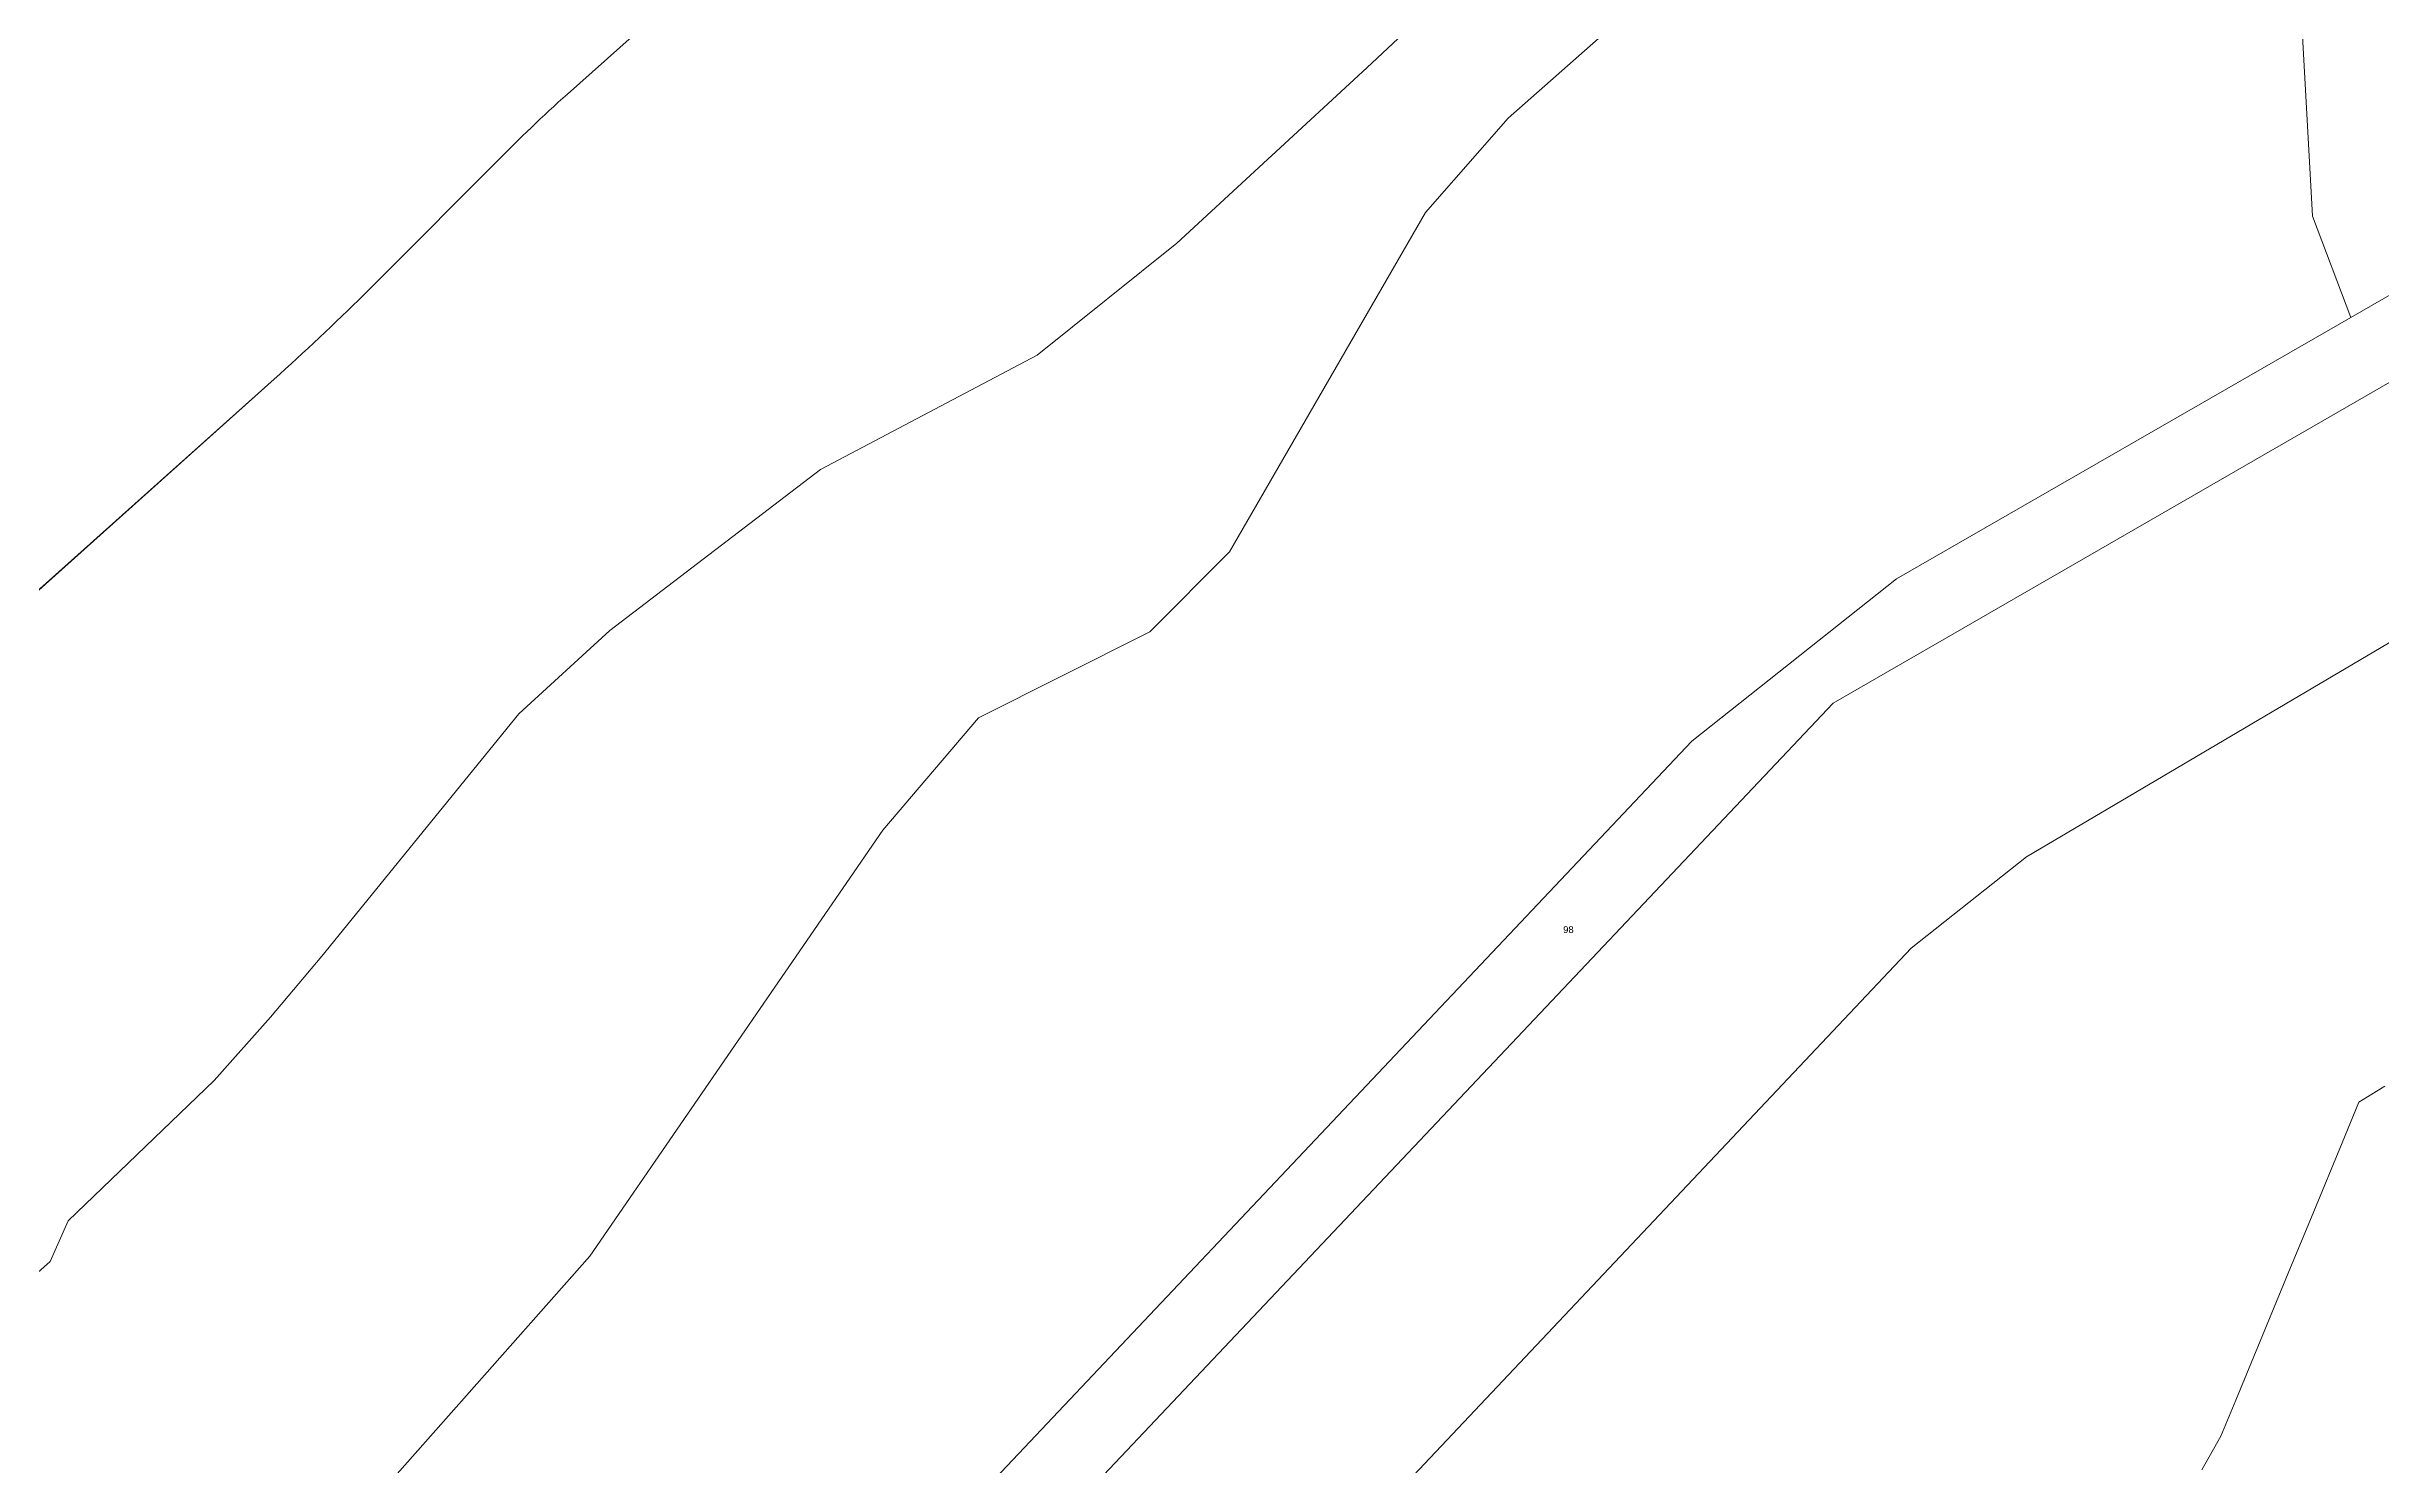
# Model space of a CAD drawing. Header units: metres. Extents: x -1 to 308408, y -2 to 6256973.
# Drawn here: x 307464 to 308085, y 6254739 to 6255117 of the extents above; entities that cross this region are included whole.
import ezdxf

# ---------------------------------------------------------------- set-up
doc = ezdxf.new("R2010")
doc.units = ezdxf.units.M
doc.layers.add('Cadastre Land Parcels_SP_EXT', color=9, linetype='Continuous', lineweight=5)
doc.styles.get("Standard").update_dxf_attribs({"font": 'arial.ttf'})

msp = doc.modelspace()

# ---------------------------------------------------------------- linework, layer by layer
at = {"layer": 'Cadastre Land Parcels_SP_EXT', "linetype": 'Continuous'}
for points in [[(307927.11, 6255163.32), (307852.75, 6255097.66), (307830.7, 6255072.57), (307778.58, 6254982.29), (307757.4, 6254960.95), (307756.5, 6254960.5), (307711.84, 6254938.08), (307686.36, 6254908.23), (307608.4, 6254794.81), (307538.67, 6254716.11), (307500.66, 6254686.51), (307419.76, 6254604.69)], [(307419.76, 6254604.69), (307500.66, 6254686.51), (307500.66, 6254686.51), (307538.67, 6254716.11), (307608.4, 6254794.81), (307686.36, 6254908.23), (307711.84, 6254938.08), (307756.5, 6254960.5), (307757.4, 6254960.95), (307778.58, 6254982.29), (307830.7, 6255072.57), (307852.75, 6255097.66), (307927.11, 6255163.32)], [(307456.66, 6254786.16), (307464.86, 6254793.42), (307469.65, 6254804.23), (307508.49, 6254841.57), (307523.47, 6254858.44), (307537.11, 6254874.64), (307589.51, 6254939.14), (307613.71, 6254961.34), (307669.8, 6255004.17), (307727.42, 6255034.57), (307764.56, 6255064.34), (307815.11, 6255111.04), (307849.82, 6255143.54)], [(307849.82, 6255143.54), (307815.11, 6255111.04), (307764.56, 6255064.34), (307727.42, 6255034.57), (307669.8, 6255004.17), (307613.71, 6254961.34), (307589.51, 6254939.14), (307537.11, 6254874.64), (307523.47, 6254858.44), (307508.49, 6254841.57), (307469.65, 6254804.23), (307464.86, 6254793.42), (307456.66, 6254786.16)], [(307425.23, 6254523.25), (307474.18, 6254538.81), (307523.58, 6254566.48), (307552.24, 6254611), (307580.59, 6254605.64), (307645, 6254660.31), (307901.55, 6254931.91), (307955.99, 6254975.06), (308076.88, 6255044.62), (308066.71, 6255071.53), (308063.87, 6255122.75)], [(307619.63, 6255119.37), (307602.44, 6255104.04), (307601.23, 6255102.95), (307600.01, 6255101.85), (307598.81, 6255100.75), (307597.61, 6255099.65), (307596.41, 6255098.54), (307595.22, 6255097.42), (307594.03, 6255096.3), (307592.85, 6255095.17), (307591.67, 6255094.04), (307590.5, 6255092.9), (307589.33, 6255091.76), (307588.17, 6255090.61), (307587.02, 6255089.46), (307549.75, 6255052.12), (307548.3, 6255050.67), (307546.84, 6255049.23), (307545.38, 6255047.79), (307543.91, 6255046.35), (307542.44, 6255044.93), (307540.96, 6255043.5), (307539.48, 6255042.08), (307537.99, 6255040.67), (307536.5, 6255039.26), (307535, 6255037.86), (307533.5, 6255036.46), (307531.99, 6255035.07), (307530.48, 6255033.68), (307528.96, 6255032.3), (307527.44, 6255030.93), (307525.92, 6255029.55), (307524.38, 6255028.19), (307445.46, 6254957.5)], [(307460.41, 6254970.89), (307524.38, 6255028.19), (307524.38, 6255028.19), (307525.92, 6255029.55), (307527.44, 6255030.93), (307528.96, 6255032.3), (307530.48, 6255033.68), (307531.99, 6255035.07), (307533.5, 6255036.46), (307535, 6255037.86), (307536.5, 6255039.26), (307537.99, 6255040.67), (307539.48, 6255042.08), (307540.96, 6255043.5), (307542.44, 6255044.93), (307543.91, 6255046.35), (307545.38, 6255047.79), (307546.84, 6255049.23), (307548.3, 6255050.67), (307549.75, 6255052.12), (307587.02, 6255089.46), (307588.17, 6255090.61), (307589.33, 6255091.76), (307590.5, 6255092.9), (307591.67, 6255094.04), (307592.85, 6255095.17), (307594.03, 6255096.3), (307595.22, 6255097.42), (307596.41, 6255098.54), (307597.61, 6255099.65), (307598.81, 6255100.75), (307600.01, 6255101.85), (307601.23, 6255102.95), (307602.44, 6255104.04), (307619.63, 6255119.37)], [(308137.11, 6255056.12), (307939.21, 6254942.02), (307657.94, 6254644.39), (307558.06, 6254560.23), (307506.01, 6254539.17), (307450.86, 6254516.88)], [(307445.13, 6254401.82), (307467.4, 6254415.07), (307494.55, 6254458.82), (307653.4, 6254551.94), (307959.96, 6254876.8), (307990.58, 6254901.11), (308106.59, 6254969.57)], [(308106.59, 6254969.57), (307990.58, 6254901.11), (307959.96, 6254876.8), (307653.4, 6254551.94)], [(308037.23, 6254737.99), (308042.31, 6254746.91), (308046.28, 6254756.52), (308053.39, 6254773.75), (308060.22, 6254790.29), (308067.03, 6254806.77), (308074.56, 6254825), (308079.04, 6254835.86), (308085.95, 6254840.08)]]:
    msp.add_lwpolyline(points, dxfattribs=at)
msp.add_lwpolyline([(307558.06, 6254560.23), (307657.94, 6254644.39), (307939.21, 6254942.02), (308137.11, 6255056.12), (308176.62, 6255078.74), (308103.86, 6255060.14), (308076.88, 6255044.62), (307955.99, 6254975.06), (307901.55, 6254931.91), (307645, 6254660.31), (307580.59, 6254605.64), (307585.99, 6254604.66), (307558.06, 6254560.23)], close=True, dxfattribs=at)

# ---------------------------------------------------------------- texts
at = {"layer": 'Cadastre Land Parcels_SP_EXT'}
msp.add_text('98', height=1.8, dxfattribs=at).set_placement((307867.34, 6254880.83))

doc.saveas('drawing.dxf')
